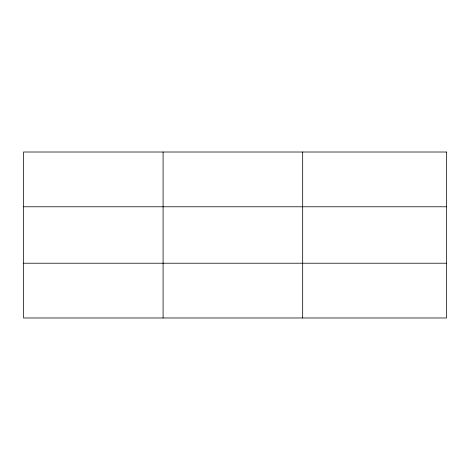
<?xml version="1.0" encoding="UTF-8"?>
<svg xmlns="http://www.w3.org/2000/svg" width="470" height="470" viewBox="0 0 470 470"><rect width="100%" height="100%" fill="white"/><g stroke="black" fill="none" stroke-linecap="round" stroke-linejoin="round"><path stroke-width="0.7" d="M163.09 152.016L163.09 317.984M302.68 152.016L302.68 317.984M23.5 206.782L446.5 206.782M23.5 263.218L446.5 263.218M446.5 152.016L446.5 317.984L23.5 317.984L23.5 152.016L446.5 152.016"/></g></svg>
